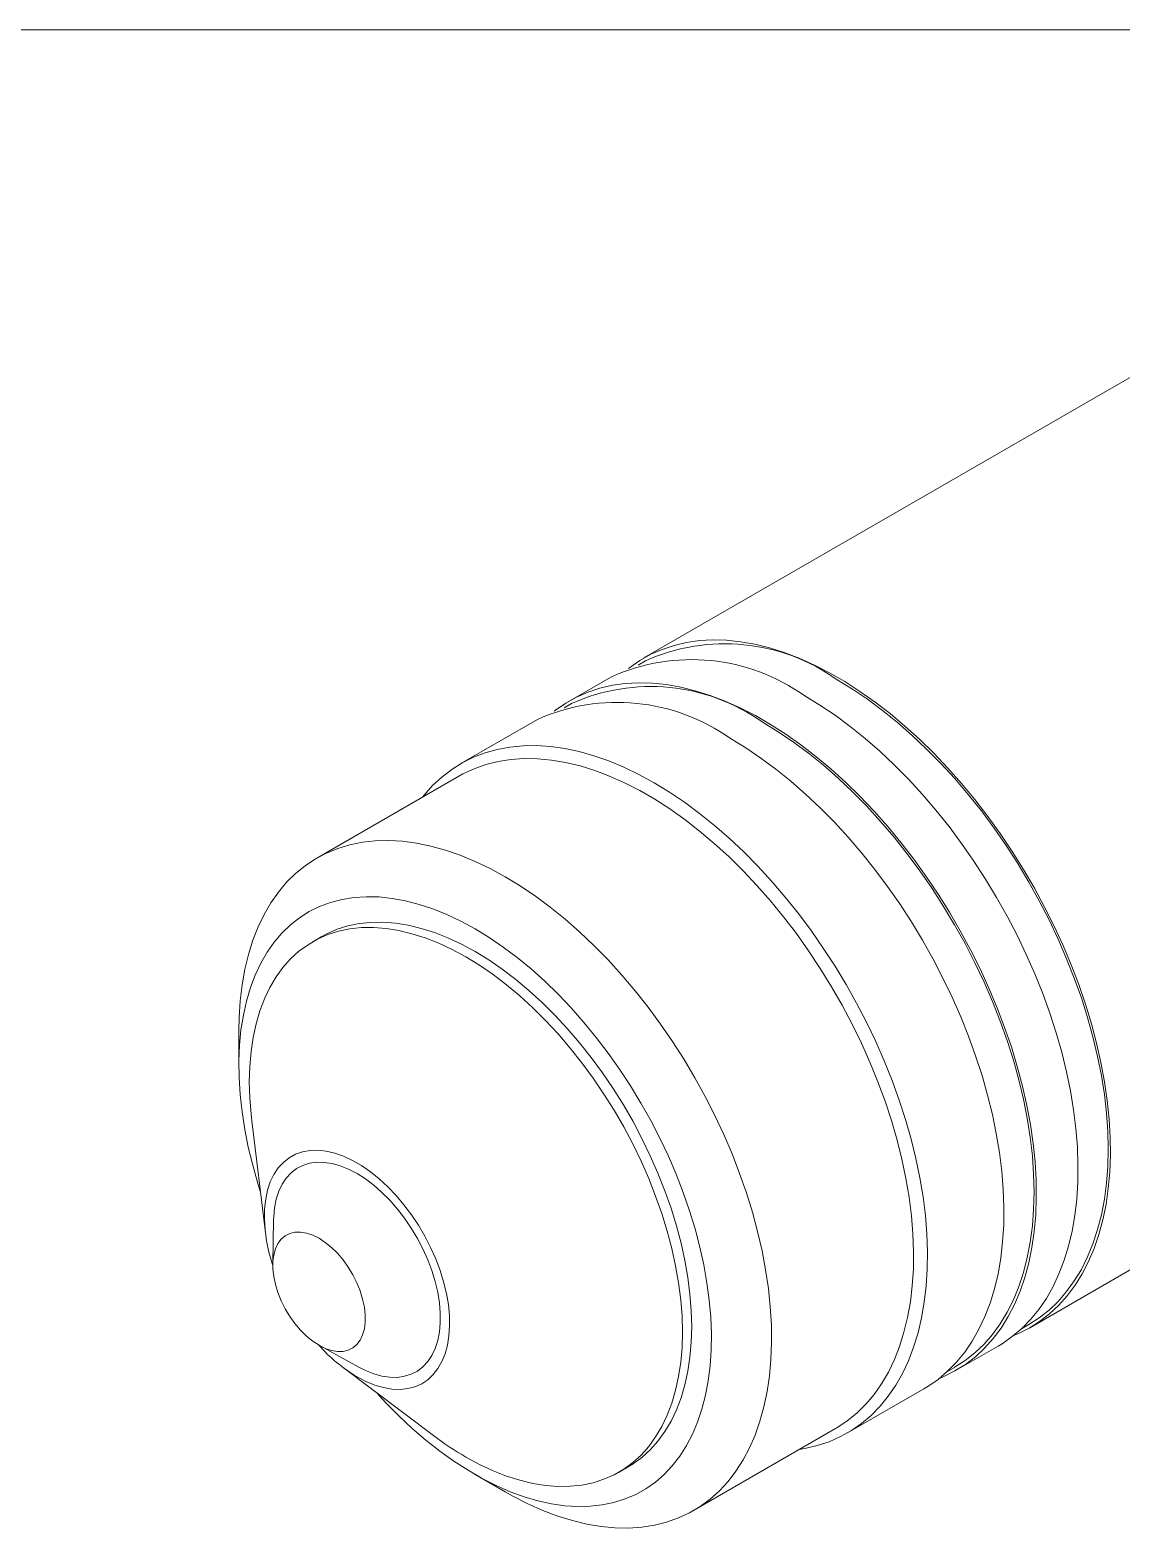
# Model space of a CAD drawing. Header units: inches. Extents: x 0.1 to 10.9, y 0 to 8.5.
# Drawn here: x 7.505 to 9.17, y 6.163 to 8.451 of the extents above; entities that cross this region are included whole.
import ezdxf

# ---------------------------------------------------------------- set-up
doc = ezdxf.new("R2010")
doc.units = ezdxf.units.IN
doc.header["$MEASUREMENT"] = 0

msp = doc.modelspace()

# ---------------------------------------------------------------- linework, layer by layer
at = {"color": 7, "linetype": 'Continuous', "lineweight": 0}
for p, q in [((0.0622, 8.4506), (10.9445, 8.4506)), ((9.6629, 8.1965), (8.4421, 7.4918)), ((8.4446, 7.4874), (8.4334, 7.481)), ((8.3926, 7.4632), (8.329, 7.4265)), ((8.3315, 7.4221), (8.3203, 7.4157)), ((8.2795, 7.3979), (8.1628, 7.3305)), ((8.1597, 7.3114), (7.943, 7.1863)), ((9.0321, 6.4698), (10.2529, 7.1746)), ((7.9507, 7.0667), (7.9366, 7.0585)), ((7.8239, 6.923), (7.8239, 6.87)), ((7.8435, 6.7852), (7.8643, 6.614)), ((7.8769, 6.6347), (7.8755, 6.567)), ((9.0184, 6.4677), (9.0296, 6.4742)), ((7.9479, 6.4416), (8.0072, 6.409)), ((8.9189, 6.4045), (8.9826, 6.4413)), ((7.983, 6.4085), (8.1208, 6.3048)), ((8.9053, 6.4024), (8.9164, 6.4088)), ((8.7528, 6.3086), (8.8694, 6.3759)), ((8.5179, 6.1903), (8.7346, 6.3155)), ((8.1844, 6.2454), (8.2304, 6.2188)), ((8.4041, 6.2487), (8.4182, 6.2569))]:
    msp.add_line(p, q, dxfattribs=at)
at = {"color": 7, "linetype": 'Continuous', "lineweight": 0, "flags": 128}
for points in [[(9.0063, 6.4573), (9.0131, 6.4602), (9.03, 6.4687), (9.0461, 6.4787), (9.0612, 6.4903), (9.0753, 6.5035), (9.0883, 6.5181), (9.1003, 6.5341), (9.1111, 6.5515), (9.1208, 6.5703), (9.1293, 6.5903), (9.1366, 6.6115), (9.1427, 6.6339), (9.1475, 6.6573), (9.151, 6.6817), (9.1533, 6.7071), (9.1542, 6.7333), (9.1539, 6.7603), (9.1523, 6.7879), (9.1494, 6.8161), (9.1452, 6.8449), (9.1398, 6.8741), (9.1331, 6.9036), (9.1252, 6.9333), (9.1161, 6.9632), (9.1059, 6.9932), (9.0945, 7.0231), (9.0819, 7.0528), (9.0684, 7.0824), (9.0538, 7.1116), (9.0382, 7.1405), (9.0217, 7.1688), (9.0043, 7.1966), (8.986, 7.2237), (8.9671, 7.25), (8.9473, 7.2755), (8.927, 7.3001), (8.9061, 7.3237), (8.8846, 7.3463), (8.8627, 7.3677), (8.8404, 7.3879), (8.8178, 7.4069), (8.7949, 7.4245), (8.7718, 7.4408), (8.7487, 7.4557), (8.7255, 7.4691), (8.7023, 7.4809), (8.6793, 7.4913), (8.6564, 7.5), (8.6338, 7.5072), (8.6115, 7.5127), (8.5896, 7.5166), (8.5681, 7.5188), (8.5472, 7.5194), (8.5268, 7.5183), (8.5071, 7.5155), (8.4881, 7.5111), (8.4699, 7.505), (8.4525, 7.4974), (8.436, 7.4881), (8.4204, 7.4773), (8.4184, 7.4757)], [(9.0296, 6.4742), (9.0296, 6.4742), (9.0455, 6.4844), (9.0605, 6.4963), (9.0744, 6.5096), (9.0873, 6.5245), (9.0991, 6.5407), (9.1098, 6.5584), (9.1193, 6.5774), (9.1275, 6.5976), (9.1346, 6.6191), (9.1404, 6.6417), (9.1449, 6.6654), (9.1481, 6.69), (9.1501, 6.7156), (9.1507, 6.742), (9.1501, 6.7692), (9.1481, 6.797), (9.1449, 6.8254), (9.1404, 6.8543), (9.1346, 6.8836), (9.1275, 6.9132), (9.1193, 6.943), (9.1098, 6.9729), (9.0991, 7.0029), (9.0873, 7.0327), (9.0744, 7.0625), (9.0605, 7.0919), (9.0455, 7.121), (9.0296, 7.1497), (9.0127, 7.1779), (8.995, 7.2054), (8.9765, 7.2322), (8.9572, 7.2582), (8.9372, 7.2834), (8.9166, 7.3076), (8.8954, 7.3307), (8.8737, 7.3528), (8.8516, 7.3737), (8.8291, 7.3934), (8.8064, 7.4117), (8.7834, 7.4287), (8.7603, 7.4443), (8.7371, 7.4585)], [(8.8931, 6.392), (8.8999, 6.3949), (8.9169, 6.4034), (8.9329, 6.4134), (8.948, 6.425), (8.9621, 6.4382), (8.9752, 6.4528), (8.9872, 6.4688), (8.998, 6.4862), (9.0077, 6.505), (9.0162, 6.525), (9.0235, 6.5462), (9.0295, 6.5686), (9.0343, 6.592), (9.0379, 6.6164), (9.0401, 6.6418), (9.0411, 6.668), (9.0408, 6.6949), (9.0392, 6.7226), (9.0363, 6.7508), (9.0321, 6.7796), (9.0267, 6.8088), (9.02, 6.8383), (9.0121, 6.868), (9.003, 6.8979), (8.9927, 6.9278), (8.9813, 6.9578), (8.9688, 6.9875), (8.9552, 7.0171), (8.9406, 7.0463), (8.925, 7.0752), (8.9085, 7.1035), (8.8911, 7.1313), (8.8729, 7.1583), (8.8539, 7.1847), (8.8342, 7.2102), (8.8139, 7.2348), (8.7929, 7.2584), (8.7715, 7.281), (8.7496, 7.3024), (8.7272, 7.3226), (8.7046, 7.3416), (8.6818, 7.3592), (8.6587, 7.3755), (8.6355, 7.3904), (8.6123, 7.4038), (8.5892, 7.4156), (8.5661, 7.426), (8.5433, 7.4347), (8.5206, 7.4419), (8.4983, 7.4474), (8.4764, 7.4513), (8.455, 7.4535), (8.434, 7.4541), (8.4137, 7.453), (8.394, 7.4502), (8.375, 7.4458), (8.3568, 7.4397), (8.3394, 7.4321), (8.3229, 7.4228), (8.3073, 7.4119), (8.3053, 7.4104)], [(8.6876, 7.434), (8.7108, 7.4199), (8.7339, 7.4043), (8.7569, 7.3873), (8.7796, 7.369), (8.8021, 7.3494), (8.8242, 7.3286), (8.8459, 7.3066), (8.8671, 7.2835), (8.8878, 7.2594), (8.9078, 7.2343), (8.9271, 7.2084), (8.9458, 7.1816), (8.9636, 7.1542), (8.9805, 7.1261), (8.9966, 7.0975), (9.0117, 7.0685), (9.0258, 7.0391), (9.0388, 7.0094), (9.0508, 6.9795), (9.0616, 6.9496), (9.0713, 6.9197), (9.0798, 6.8899), (9.0871, 6.8602), (9.0932, 6.8309), (9.098, 6.8019), (9.1015, 6.7734), (9.1038, 6.7454), (9.1047, 6.7181), (9.1044, 6.6915), (9.1028, 6.6657), (9.0999, 6.6408), (9.0957, 6.6169), (9.0903, 6.594), (9.0836, 6.5722), (9.0757, 6.5516), (9.0666, 6.5322), (9.0564, 6.5141), (9.045, 6.4973), (9.0324, 6.482), (9.0189, 6.4682), (9.0043, 6.4558), (8.9887, 6.4449), (8.9826, 6.4413)], [(8.9164, 6.4088), (8.9164, 6.4089), (8.9324, 6.4191), (8.9474, 6.431), (8.9613, 6.4443), (8.9742, 6.4592), (8.986, 6.4754), (8.9966, 6.4931), (9.0061, 6.5121), (9.0144, 6.5323), (9.0214, 6.5538), (9.0272, 6.5764), (9.0318, 6.6), (9.035, 6.6247), (9.037, 6.6503), (9.0376, 6.6767), (9.037, 6.7038), (9.035, 6.7317), (9.0318, 6.7601), (9.0272, 6.789), (9.0214, 6.8183), (9.0144, 6.8479), (9.0061, 6.8777), (8.9966, 6.9076), (8.986, 6.9375), (8.9742, 6.9674), (8.9613, 6.9971), (8.9474, 7.0266), (8.9324, 7.0557), (8.9164, 7.0844), (8.8996, 7.1125), (8.8819, 7.1401), (8.8633, 7.1669), (8.844, 7.1929), (8.824, 7.218), (8.8034, 7.2422), (8.7822, 7.2654), (8.7606, 7.2875), (8.7385, 7.3084), (8.716, 7.328), (8.6932, 7.3464), (8.6703, 7.3634), (8.6471, 7.379), (8.6239, 7.3932)], [(8.5744, 7.3687), (8.5976, 7.3545), (8.6207, 7.339), (8.6437, 7.322), (8.6665, 7.3037), (8.6889, 7.2841), (8.7111, 7.2632), (8.7328, 7.2412), (8.754, 7.2182), (8.7746, 7.194), (8.7947, 7.169), (8.814, 7.143), (8.8326, 7.1163), (8.8504, 7.0889), (8.8674, 7.0608), (8.8834, 7.0322), (8.8985, 7.0032), (8.9126, 6.9738), (8.9257, 6.9441), (8.9377, 6.9142), (8.9485, 6.8843), (8.9582, 6.8544), (8.9667, 6.8245), (8.974, 6.7949), (8.98, 6.7656), (8.9848, 6.7366), (8.9884, 6.7081), (8.9906, 6.6801), (8.9916, 6.6528), (8.9913, 6.6262), (8.9897, 6.6004), (8.9868, 6.5755), (8.9826, 6.5516), (8.9772, 6.5287), (8.9705, 6.5069), (8.9626, 6.4862), (8.9535, 6.4669), (8.9432, 6.4488), (8.9318, 6.432), (8.9193, 6.4167), (8.9057, 6.4028), (8.8911, 6.3905), (8.8755, 6.3796), (8.8694, 6.3759)], [(8.1042, 7.2794), (8.1065, 7.2823), (8.1196, 7.2969), (8.1337, 7.31), (8.1488, 7.3216), (8.1648, 7.3317), (8.1818, 7.3402), (8.1996, 7.347), (8.2182, 7.3523), (8.2376, 7.3559), (8.2576, 7.3578), (8.2783, 7.3581), (8.2995, 7.3567), (8.3212, 7.3536), (8.3433, 7.3489), (8.3657, 7.3426), (8.3885, 7.3346), (8.4115, 7.3251), (8.4346, 7.314), (8.4578, 7.3013)], [(8.1597, 7.3114), (8.1658, 7.3148), (8.1829, 7.3228), (8.2008, 7.3292), (8.2195, 7.3339), (8.2389, 7.3369), (8.259, 7.3383), (8.2797, 7.3379), (8.3009, 7.3359), (8.3226, 7.3323), (8.3447, 7.3269), (8.3671, 7.32), (8.3898, 7.3114), (8.4127, 7.3012), (8.4357, 7.2894), (8.4587, 7.2761), (8.4816, 7.2614), (8.5045, 7.2451), (8.5272, 7.2276), (8.5496, 7.2087), (8.5717, 7.1885), (8.5934, 7.1671), (8.6146, 7.1446), (8.6353, 7.121), (8.6554, 7.0965), (8.6748, 7.071), (8.6935, 7.0447), (8.7114, 7.0177), (8.7285, 6.99), (8.7447, 6.9617), (8.7599, 6.933), (8.7741, 6.9039), (8.7872, 6.8745), (8.7993, 6.8449), (8.8102, 6.8152), (8.82, 6.7855), (8.8286, 6.7559), (8.8359, 6.7265), (8.842, 6.6973), (8.8469, 6.6686), (8.8505, 6.6403), (8.8527, 6.6125), (8.8537, 6.5854), (8.8534, 6.559), (8.8518, 6.5334), (8.8488, 6.5088), (8.8446, 6.4851), (8.8391, 6.4624), (8.8324, 6.4409), (8.8244, 6.4206), (8.8153, 6.4015), (8.8049, 6.3838), (8.7934, 6.3674), (8.7808, 6.3525), (8.7671, 6.339), (8.7524, 6.327), (8.7367, 6.3167), (8.7346, 6.3155)], [(8.4578, 7.3013), (8.481, 7.2872), (8.5041, 7.2716), (8.527, 7.2546), (8.5498, 7.2363), (8.5723, 7.2167), (8.5944, 7.1959), (8.6161, 7.1739), (8.6373, 7.1508), (8.6579, 7.1267), (8.678, 7.1016), (8.6973, 7.0757), (8.7159, 7.049), (8.7338, 7.0215), (8.7507, 6.9935), (8.7668, 6.9649), (8.7819, 6.9358), (8.796, 6.9064), (8.809, 6.8767), (8.821, 6.8469), (8.8318, 6.8169), (8.8415, 6.787), (8.85, 6.7572), (8.8573, 6.7276), (8.8634, 6.6982), (8.8682, 6.6692), (8.8717, 6.6407), (8.874, 6.6128), (8.8749, 6.5854), (8.8746, 6.5588), (8.873, 6.5331), (8.8701, 6.5082), (8.8659, 6.4842), (8.8605, 6.4613), (8.8538, 6.4395), (8.8459, 6.4189), (8.8368, 6.3995), (8.8266, 6.3814), (8.8151, 6.3647), (8.8026, 6.3494), (8.789, 6.3355), (8.7744, 6.3231), (8.7589, 6.3123), (8.7423, 6.303), (8.725, 6.2953), (8.7067, 6.2893), (8.6877, 6.2848), (8.6791, 6.2834)], [(7.8239, 6.923), (7.8242, 6.9428), (7.8258, 6.9683), (7.8288, 6.993), (7.833, 7.0167), (7.8385, 7.0393), (7.8452, 7.0608), (7.8532, 7.0812), (7.8624, 7.1002), (7.8727, 7.118), (7.8842, 7.1344), (7.8968, 7.1493), (7.9105, 7.1628), (7.9252, 7.1747), (7.9409, 7.1851), (7.9575, 7.1939), (7.975, 7.2011), (7.9933, 7.2066), (8.0124, 7.2105), (8.0321, 7.2127), (8.0525, 7.2132), (8.0735, 7.212), (8.095, 7.2092), (8.1169, 7.2047), (8.1392, 7.1985), (8.1617, 7.1907), (8.1845, 7.1813), (8.2074, 7.1704), (8.2304, 7.1578)], [(8.2304, 7.1578), (8.2534, 7.1438), (8.2764, 7.1283), (8.2992, 7.1114), (8.3217, 7.0932), (8.344, 7.0736), (8.3659, 7.0528), (8.3874, 7.0309), (8.4083, 7.0078), (8.4287, 6.9837), (8.4485, 6.9587), (8.4676, 6.9328), (8.4859, 6.9062), (8.5034, 6.8788), (8.52, 6.8508), (8.5357, 6.8223), (8.5504, 6.7934), (8.564, 6.7641), (8.5767, 6.7346), (8.5882, 6.705), (8.5985, 6.6753), (8.6077, 6.6456), (8.6157, 6.6161), (8.6224, 6.5868), (8.6279, 6.5578), (8.6321, 6.5292), (8.635, 6.5012), (8.6367, 6.4737), (8.637, 6.447), (8.636, 6.421), (8.6337, 6.3959), (8.6302, 6.3717), (8.6253, 6.3485), (8.6192, 6.3264), (8.6118, 6.3055), (8.6033, 6.2858), (8.5935, 6.2674), (8.5826, 6.2503), (8.5705, 6.2346), (8.5573, 6.2204), (8.5431, 6.2077), (8.5279, 6.1965), (8.5118, 6.1869), (8.4947, 6.179), (8.4768, 6.1726), (8.4581, 6.1679), (8.4387, 6.1649), (8.4186, 6.1635), (8.3979, 6.1638), (8.3767, 6.1658), (8.355, 6.1695), (8.3329, 6.1748), (8.3105, 6.1818), (8.2878, 6.1904), (8.2649, 6.2006), (8.2419, 6.2124), (8.2304, 6.2188)], [(8.1845, 7.0782), (8.1629, 7.0899), (8.1414, 7.1001), (8.1201, 7.1087), (8.099, 7.1157), (8.0782, 7.1211), (8.0578, 7.1248), (8.0378, 7.1269), (8.0184, 7.1273), (7.9995, 7.1261), (7.9813, 7.1231), (7.9639, 7.1186), (7.9472, 7.1124), (7.9314, 7.1046), (7.9165, 7.0951), (7.9025, 7.0842), (7.8896, 7.0717), (7.8777, 7.0578), (7.8669, 7.0425), (7.8573, 7.0257), (7.8488, 7.0077), (7.8415, 6.9885), (7.8355, 6.968), (7.8307, 6.9465), (7.8271, 6.924), (7.8249, 6.9005), (7.8239, 6.8762), (7.8242, 6.8511), (7.8258, 6.8253), (7.8287, 6.7989), (7.8329, 6.7721), (7.8383, 6.7448), (7.845, 6.7173), (7.8529, 6.6896), (7.8566, 6.6778)], [(7.8435, 6.7852), (7.8424, 6.7951), (7.8404, 6.8201), (7.8398, 6.8445), (7.8404, 6.8681), (7.8424, 6.8908), (7.8456, 6.9126), (7.8501, 6.9334), (7.8559, 6.9531), (7.863, 6.9716), (7.8712, 6.9888), (7.8807, 7.0048), (7.8912, 7.0193), (7.9029, 7.0324), (7.9156, 7.044), (7.9294, 7.0541), (7.944, 7.0625), (7.9596, 7.0694), (7.976, 7.0746), (7.9932, 7.0782), (8.0111, 7.0801), (8.0296, 7.0803), (8.0486, 7.0788), (8.0682, 7.0756), (8.0881, 7.0708), (8.1084, 7.0644), (8.1289, 7.0563), (8.1496, 7.0466), (8.1703, 7.0354), (8.1911, 7.0226), (8.2118, 7.0084), (8.2323, 6.9928), (8.2525, 6.9759), (8.2725, 6.9577), (8.292, 6.9383), (8.3111, 6.9178), (8.3296, 6.8962), (8.3475, 6.8737), (8.3646, 6.8503), (8.3811, 6.8261), (8.3966, 6.8013), (8.4113, 6.7758), (8.425, 6.7499), (8.4378, 6.7236), (8.4494, 6.697), (8.46, 6.6703), (8.4694, 6.6435), (8.4777, 6.6167), (8.4847, 6.5901), (8.4905, 6.5637), (8.4951, 6.5377), (8.4983, 6.5121), (8.5003, 6.4871), (8.5009, 6.4628), (8.5003, 6.4392), (8.4983, 6.4165), (8.4951, 6.3946), (8.4905, 6.3739), (8.4847, 6.3542), (8.4777, 6.3357), (8.4694, 6.3184), (8.46, 6.3025), (8.4494, 6.288), (8.4378, 6.2749), (8.425, 6.2633), (8.4113, 6.2532), (8.3966, 6.2447), (8.3811, 6.2379), (8.3646, 6.2326), (8.3475, 6.2291), (8.3296, 6.2272), (8.3111, 6.227), (8.292, 6.2284), (8.2725, 6.2316), (8.2525, 6.2364), (8.2323, 6.2429), (8.2118, 6.251), (8.1911, 6.2607), (8.1703, 6.2719), (8.1703, 6.2719)], [(7.9507, 7.0667), (7.9582, 7.0707), (7.9738, 7.0776), (7.9902, 7.0828), (8.0073, 7.0864), (8.0252, 7.0882), (8.0437, 7.0884), (8.0628, 7.087), (8.0823, 7.0838), (8.1023, 7.079), (8.1225, 7.0725), (8.143, 7.0644), (8.1637, 7.0548), (8.1845, 7.0435), (8.2052, 7.0308), (8.2259, 7.0166), (8.2464, 7.001), (8.2667, 6.9841), (8.2866, 6.9659), (8.3062, 6.9465), (8.3252, 6.9259), (8.3437, 6.9044), (8.3616, 6.8818), (8.3788, 6.8584), (8.3952, 6.8343), (8.4108, 6.8094), (8.4255, 6.784), (8.4392, 6.7581), (8.4519, 6.7318), (8.4636, 6.7052), (8.4742, 6.6785), (8.4836, 6.6516), (8.4918, 6.6249), (8.4989, 6.5983), (8.5047, 6.5719), (8.5092, 6.5459), (8.5124, 6.5203), (8.5144, 6.4953), (8.5151, 6.471), (8.5144, 6.4474), (8.5124, 6.4246), (8.5092, 6.4028), (8.5047, 6.382), (8.4989, 6.3623), (8.4918, 6.3438), (8.4836, 6.3266), (8.4742, 6.3107), (8.4636, 6.2961), (8.4519, 6.283), (8.4392, 6.2714), (8.4255, 6.2614), (8.4182, 6.2569)], [(8.0343, 6.3698), (8.0477, 6.3554), (8.0679, 6.335), (8.0885, 6.3157), (8.1095, 6.2977), (8.1307, 6.281), (8.1522, 6.2657), (8.1737, 6.2518), (8.1953, 6.2393), (8.2168, 6.2284), (8.2382, 6.219), (8.2595, 6.2112), (8.2804, 6.205), (8.301, 6.2004), (8.3212, 6.1975), (8.3409, 6.1963), (8.3601, 6.1967), (8.3786, 6.1988), (8.3964, 6.2025), (8.4135, 6.2079), (8.4298, 6.2149), (8.4451, 6.2235), (8.4596, 6.2337), (8.473, 6.2454), (8.4854, 6.2586), (8.4968, 6.2733), (8.507, 6.2893), (8.5161, 6.3067), (8.524, 6.3253), (8.5306, 6.3452), (8.5361, 6.3662), (8.5402, 6.3882), (8.5431, 6.4112), (8.5447, 6.4351), (8.5451, 6.4599), (8.5441, 6.4853), (8.5418, 6.5114), (8.5383, 6.538), (8.5335, 6.5651), (8.5275, 6.5925), (8.5202, 6.6201), (8.5117, 6.6479), (8.502, 6.6758), (8.4913, 6.7036), (8.4794, 6.7313), (8.4664, 6.7587), (8.4525, 6.7857), (8.4376, 6.8123), (8.4217, 6.8384), (8.4051, 6.8639), (8.3876, 6.8886), (8.3694, 6.9125), (8.3506, 6.9355), (8.3312, 6.9575), (8.3112, 6.9785), (8.2908, 6.9984), (8.27, 7.017), (8.2489, 7.0344), (8.2275, 7.0504), (8.206, 7.065), (8.1845, 7.0782), (8.1845, 7.0782)], [(7.8755, 6.5643), (7.8745, 6.5673), (7.8697, 6.5849), (7.8661, 6.6022), (7.8638, 6.6191), (7.8628, 6.6354), (7.8631, 6.651), (7.8648, 6.6657), (7.8677, 6.6794), (7.8719, 6.6919), (7.8774, 6.7033), (7.884, 6.7132), (7.8918, 6.7217), (7.9006, 6.7287), (7.9104, 6.7341), (7.921, 6.7378), (7.9325, 6.7399), (7.9446, 6.7402), (7.9572, 6.7388), (7.9703, 6.7358), (7.9837, 6.7311), (7.9973, 6.7248), (8.011, 6.7169), (8.0246, 6.7075), (8.038, 6.6967), (8.0511, 6.6846), (8.0638, 6.6714), (8.0759, 6.6571), (8.0873, 6.6418), (8.0979, 6.6258), (8.1077, 6.6091), (8.1165, 6.592), (8.1243, 6.5745), (8.1309, 6.5569), (8.1364, 6.5393), (8.1406, 6.5218), (8.1436, 6.5047), (8.1452, 6.4881), (8.1455, 6.4721), (8.1446, 6.457), (8.1423, 6.4427), (8.1387, 6.4296), (8.1338, 6.4176), (8.1278, 6.407), (8.1206, 6.3977), (8.1123, 6.39), (8.1029, 6.3838), (8.0927, 6.3792), (8.0817, 6.3764), (8.0699, 6.3752), (8.0575, 6.3757), (8.0446, 6.3779), (8.0313, 6.3817), (8.0178, 6.3873), (8.0042, 6.3944), (8.0042, 6.3944)], [(7.8769, 6.6347), (7.877, 6.6385), (7.8784, 6.6526), (7.8809, 6.6657), (7.8848, 6.6776), (7.8899, 6.6884), (7.8962, 6.6978), (7.9035, 6.7058), (7.9119, 6.7122), (7.9213, 6.7171), (7.9315, 6.7203), (7.9424, 6.7219), (7.954, 6.7217), (7.9661, 6.7199), (7.9785, 6.7165), (7.9913, 6.7114), (8.0042, 6.7047), (8.017, 6.6965), (8.0298, 6.6869), (8.0423, 6.6759), (8.0544, 6.6638), (8.0659, 6.6505), (8.0769, 6.6364), (8.0871, 6.6214), (8.0964, 6.6057), (8.1048, 6.5896), (8.1122, 6.5731), (8.1184, 6.5565), (8.1235, 6.5398), (8.1274, 6.5234), (8.13, 6.5073), (8.1313, 6.4918), (8.1313, 6.4769), (8.13, 6.4628), (8.1274, 6.4497), (8.1235, 6.4377), (8.1184, 6.427), (8.1122, 6.4176), (8.1048, 6.4096), (8.0964, 6.4032), (8.0871, 6.3983), (8.0769, 6.3951), (8.0659, 6.3935), (8.0544, 6.3937), (8.0423, 6.3955), (8.0298, 6.3989), (8.017, 6.404), (8.0072, 6.409)], [(7.9462, 6.4426), (7.9366, 6.4489), (7.9271, 6.4566), (7.918, 6.4656), (7.9094, 6.4757), (7.9016, 6.4866), (7.8945, 6.4983), (7.8884, 6.5105), (7.8834, 6.5229), (7.8796, 6.5353), (7.877, 6.5476), (7.8756, 6.5594), (7.8756, 6.5705), (7.877, 6.5808), (7.8796, 6.59), (7.8834, 6.598), (7.8884, 6.6047), (7.8945, 6.6098), (7.9016, 6.6133), (7.9094, 6.6152), (7.918, 6.6154), (7.9271, 6.6139), (7.9366, 6.6107), (7.9462, 6.6059), (7.9558, 6.5996), (7.9653, 6.5918), (7.9744, 6.5829), (7.9829, 6.5728), (7.9908, 6.5618), (7.9979, 6.5501), (8.004, 6.538), (8.009, 6.5255), (8.0128, 6.5131), (8.0154, 6.5009), (8.0167, 6.4891), (8.0167, 6.4779), (8.0154, 6.4676), (8.0128, 6.4584), (8.009, 6.4504), (8.004, 6.4438), (7.9979, 6.4387), (7.9908, 6.4351), (7.9829, 6.4332), (7.9744, 6.4331), (7.9653, 6.4346), (7.9558, 6.4378), (7.9462, 6.4426)]]:
    msp.add_lwpolyline(points, dxfattribs=at)
at = {"color": 7, "linetype": 'Continuous', "lineweight": 0}
for centre, radius, start, end in [((8.5657, 7.2187), 0.2948, 54.4419, 114.2477), ((8.5147, 7.1916), 0.2977, 54.4893, 114.2002), ((8.4525, 7.1534), 0.2948, 54.4419, 114.2477), ((8.4015, 7.1263), 0.2977, 54.4893, 114.2002), ((8.1338, 6.6106), 0.2521, 221.6831, 239.0616), ((8.419, 6.6999), 0.495, 232.9656, 239.8477)]:
    msp.add_arc(centre, radius, start, end, dxfattribs=at)

doc.saveas('drawing.dxf')
